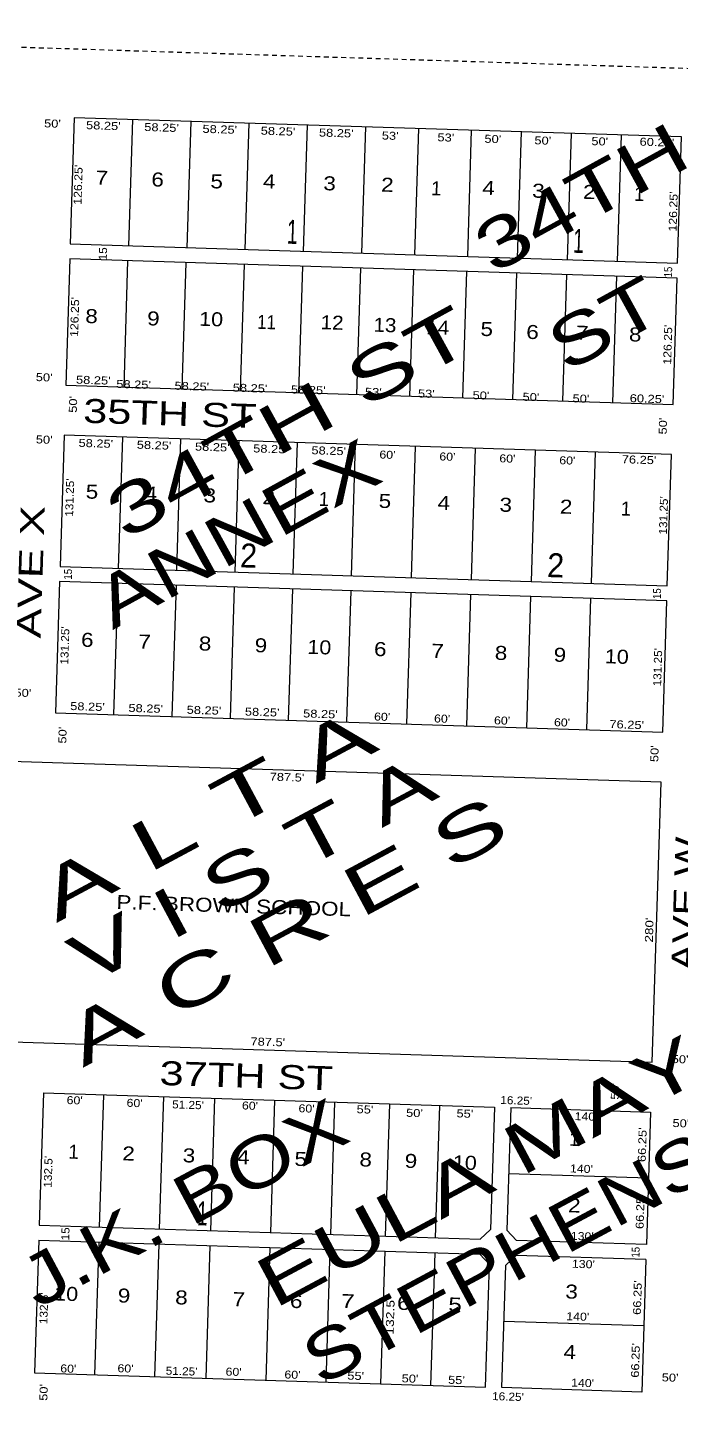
# Model space of a CAD drawing. Extents: x 941784 to 947279, y 7262721 to 7268197.
# Drawn here: x 942634 to 943285, y 7266823 to 7268197 of the extents above; entities that cross this region are included whole.
import ezdxf
from ezdxf.enums import TextEntityAlignment as Align

# ---------------------------------------------------------------- set-up
doc = ezdxf.new("R2010")
doc.units = 0
doc.header["$LTSCALE"] = 3.2
doc.linetypes.add('SHORT_DASHED', pattern=[2.7, 1.5, -1.2])
for name, color, linetype, lineweight in [('1', 7, 'SHORT_DASHED', 13), ('6', 7, 'Continuous', 13), ('7', 7, 'Continuous', 13)]:
    doc.layers.add(name, color=color, linetype=linetype, lineweight=lineweight)
for name, color, linetype in [('10', 7, 'Continuous'), ('11', 7, 'Continuous'), ('15', 7, 'Continuous'), ('19', 7, 'Continuous')]:
    doc.layers.add(name, color=color, linetype=linetype)

msp = doc.modelspace()

# ---------------------------------------------------------------- linework, layer by layer
at = {"layer": '1'}
msp.add_lwpolyline([(941834.991, 7262906.536), (947111.991, 7262739.057), (947279.358, 7268029.074), (941998.977, 7268196.607)], close=True, dxfattribs=at)
at = {"layer": '6'}
for p, q in [((943117.569, 7267117.104), (943113.694, 7266994.664)), ((942645.638, 7266984.464), (943086.667, 7266970.508)), ((943097.452, 7266995.178), (943087.141, 7266985.499)), ((943123.373, 7266984.353), (943113.694, 7266994.664)), ((943086.667, 7266970.508), (943096.345, 7266960.196)), ((943112.587, 7266959.682), (943122.899, 7266969.36)), ((943252.835, 7266965.249), (943122.899, 7266969.36))]:
    msp.add_line(p, q, dxfattribs=at)
for points in [[(942681.143, 7268106.403), (942677.149, 7267980.215), (943284.345, 7267961), (943288.339, 7268087.187)], [(943283.871, 7267946.008), (942676.675, 7267965.223), (942672.682, 7267839.037), (943279.878, 7267819.82)], [(943278.296, 7267769.846), (942671.1, 7267789.061), (942666.949, 7267657.877), (943274.145, 7267638.662)], [(943273.67, 7267623.669), (942666.474, 7267642.885), (942662.323, 7267511.701), (943269.519, 7267492.484)], [(943267.937, 7267442.51), (942480.831, 7267467.418), (942471.975, 7267187.558), (943259.082, 7267162.65)]]:
    msp.add_lwpolyline(points, close=True, dxfattribs=at)
for points in [[(942650.303, 7267131.891), (942646.112, 7266999.456), (943087.141, 7266985.499)], [(942650.303, 7267131.891), (943101.327, 7267117.617), (943097.452, 7266995.178)], [(943117.569, 7267117.104), (943257.499, 7267112.674), (943253.308, 7266980.241), (943123.373, 7266984.353)], [(942645.638, 7266984.464), (942641.446, 7266852.031), (943092.471, 7266837.757), (943096.345, 7266960.196)], [(943252.835, 7266965.249), (943248.642, 7266832.815), (943108.713, 7266837.244), (943112.587, 7266959.682)]]:
    msp.add_lwpolyline(points, dxfattribs=at)
at = {"layer": '7'}
for p, q in [((942739.364, 7268104.56), (942735.37, 7267978.373)), ((942739.364, 7268104.56), (942735.37, 7267978.373)), ((942797.585, 7268102.717), (942793.591, 7267976.53)), ((942797.585, 7268102.717), (942793.591, 7267976.53)), ((942855.805, 7268100.875), (942851.812, 7267974.689)), ((942855.805, 7268100.875), (942851.812, 7267974.689)), ((942914.026, 7268099.033), (942910.033, 7267972.845)), ((942914.026, 7268099.033), (942910.033, 7267972.845)), ((942972.247, 7268097.192), (942968.254, 7267971.004)), ((942972.247, 7268097.191), (942968.254, 7267971.003)), ((942972.247, 7268097.191), (942968.254, 7267971.003)), ((943025.221, 7268095.515), (943021.227, 7267969.328)), ((943025.22, 7268095.514), (943021.227, 7267969.327)), ((943078.194, 7268093.839), (943074.201, 7267967.651)), ((943078.194, 7268093.839), (943074.201, 7267967.651)), ((943078.194, 7268093.838), (943074.201, 7267967.65)), ((943128.169, 7268092.256), (943124.176, 7267966.07)), ((943128.169, 7268092.255), (943124.176, 7267966.069)), ((943178.144, 7268090.675), (943174.151, 7267964.489)), ((943178.144, 7268090.674), (943174.151, 7267964.488)), ((943228.119, 7268089.093), (943224.126, 7267962.907)), ((943228.119, 7268089.092), (943224.126, 7267962.906)), ((942730.902, 7267837.196), (942734.896, 7267963.381)), ((942730.902, 7267837.195), (942734.896, 7267963.38)), ((942789.123, 7267835.352), (942793.117, 7267961.54)), ((942789.123, 7267835.351), (942793.117, 7267961.539)), ((942847.344, 7267833.51), (942851.338, 7267959.696)), ((942847.344, 7267833.509), (942851.337, 7267959.695)), ((942905.565, 7267831.667), (942909.559, 7267957.854)), ((942905.565, 7267831.666), (942909.559, 7267957.853)), ((942963.786, 7267829.826), (942967.779, 7267956.011)), ((942963.786, 7267829.826), (942967.779, 7267956.011)), ((942963.786, 7267829.825), (942967.779, 7267956.01)), ((943016.759, 7267828.149), (943020.754, 7267954.335)), ((943016.759, 7267828.148), (943020.754, 7267954.334)), ((943069.733, 7267826.472), (943073.726, 7267952.659)), ((943069.733, 7267826.471), (943073.726, 7267952.658)), ((943069.733, 7267826.471), (943073.726, 7267952.658)), ((943119.708, 7267824.889), (943123.701, 7267951.077)), ((943119.708, 7267824.889), (943123.701, 7267951.077)), ((943169.684, 7267823.308), (943173.676, 7267949.495)), ((943169.684, 7267823.308), (943173.676, 7267949.495)), ((943219.658, 7267821.727), (943223.651, 7267947.913)), ((943219.658, 7267821.727), (943223.651, 7267947.913)), ((942729.321, 7267787.22), (942725.169, 7267656.035)), ((942729.321, 7267787.219), (942725.169, 7267656.034)), ((942787.542, 7267785.378), (942783.39, 7267654.194)), ((942787.542, 7267785.377), (942783.39, 7267654.193)), ((942845.763, 7267783.535), (942841.611, 7267652.35)), ((942845.763, 7267783.534), (942841.611, 7267652.349)), ((942903.983, 7267781.692), (942899.832, 7267650.508)), ((942903.983, 7267781.691), (942899.832, 7267650.507)), ((942962.205, 7267779.85), (942958.053, 7267648.665)), ((942962.205, 7267779.85), (942958.053, 7267648.665)), ((942962.205, 7267779.849), (942958.053, 7267648.664)), ((943022.174, 7267777.953), (943018.023, 7267646.768)), ((943022.174, 7267777.952), (943018.023, 7267646.767)), ((943082.144, 7267776.054), (943077.993, 7267644.87)), ((943082.144, 7267776.053), (943077.993, 7267644.869)), ((943142.114, 7267774.156), (943137.963, 7267642.972)), ((943142.114, 7267774.155), (943137.963, 7267642.971)), ((943202.084, 7267772.259), (943197.933, 7267641.075)), ((943202.084, 7267772.258), (943197.933, 7267641.074)), ((942724.695, 7267641.043), (942720.543, 7267509.857)), ((942724.695, 7267641.042), (942720.543, 7267509.856)), ((942782.916, 7267639.2), (942778.764, 7267508.016)), ((942782.916, 7267639.199), (942778.764, 7267508.015)), ((942841.138, 7267637.358), (942836.985, 7267506.173)), ((942841.138, 7267637.357), (942836.985, 7267506.172)), ((942899.358, 7267635.515), (942895.207, 7267504.332)), ((942899.357, 7267635.514), (942895.207, 7267504.331)), ((942957.578, 7267633.674), (942953.427, 7267502.489)), ((942957.578, 7267633.674), (942953.427, 7267502.489)), ((942957.578, 7267633.673), (942953.427, 7267502.488)), ((943017.549, 7267631.775), (943013.397, 7267500.591)), ((943017.549, 7267631.774), (943013.397, 7267500.59)), ((943077.518, 7267629.877), (943073.367, 7267498.693)), ((943077.518, 7267629.876), (943073.367, 7267498.692)), ((943137.488, 7267627.98), (943133.337, 7267496.796)), ((943137.488, 7267627.979), (943133.337, 7267496.795)), ((943197.458, 7267626.081), (943193.307, 7267494.897)), ((943197.458, 7267626.08), (943193.307, 7267494.896)), ((942710.273, 7267129.993), (942706.082, 7266997.559)), ((942710.273, 7267129.992), (942706.082, 7266997.558)), ((942770.244, 7267128.095), (942766.052, 7266995.663)), ((942770.244, 7267128.095), (942766.052, 7266995.663)), ((942770.244, 7267128.094), (942766.052, 7266995.662)), ((942821.467, 7267126.474), (942817.276, 7266994.041)), ((942821.467, 7267126.473), (942817.276, 7266994.04)), ((942821.467, 7267126.473), (942817.276, 7266994.04)), ((942881.438, 7267124.576), (942877.246, 7266992.142)), ((942881.438, 7267124.576), (942877.246, 7266992.142)), ((942941.407, 7267122.679), (942937.216, 7266990.245)), ((942941.407, 7267122.678), (942937.216, 7266990.244)), ((942941.407, 7267122.678), (942937.216, 7266990.244)), ((942996.38, 7267120.94), (942992.189, 7266988.505)), ((942996.38, 7267120.94), (942992.189, 7266988.505)), ((942996.38, 7267120.939), (942992.189, 7266988.504)), ((943046.355, 7267119.357), (943042.165, 7266986.924)), ((943046.355, 7267119.356), (943042.165, 7266986.923)), ((943255.403, 7267046.458), (943115.475, 7267050.886)), ((942705.607, 7266982.568), (942701.417, 7266850.133)), ((942705.607, 7266982.567), (942701.417, 7266850.132)), ((942765.577, 7266980.669), (942761.386, 7266848.235)), ((942765.577, 7266980.669), (942761.386, 7266848.235)), ((942765.577, 7266980.668), (942761.386, 7266848.234)), ((942816.802, 7266979.049), (942812.612, 7266846.614)), ((942816.802, 7266979.049), (942812.612, 7266846.614)), ((942816.802, 7266979.048), (942812.612, 7266846.613)), ((942876.772, 7266977.15), (942872.581, 7266844.717)), ((942876.772, 7266977.15), (942872.581, 7266844.717)), ((942876.772, 7266977.149), (942872.581, 7266844.716)), ((942936.742, 7266975.252), (942932.551, 7266842.82)), ((942936.742, 7266975.252), (942932.551, 7266842.82)), ((942936.742, 7266975.251), (942932.551, 7266842.819)), ((942991.715, 7266973.513), (942987.523, 7266841.08)), ((942991.715, 7266973.513), (942987.523, 7266841.08)), ((942991.715, 7266973.512), (942987.523, 7266841.079)), ((943041.689, 7266971.932), (943037.498, 7266839.498)), ((943041.689, 7266971.931), (943037.498, 7266839.497)), ((943250.738, 7266899.031), (943110.808, 7266903.46))]:
    msp.add_line(p, q, dxfattribs=at)

# ---------------------------------------------------------------- texts
at = {"layer": '10'}
for s, width, p in [(' 7', 1.2, (942696.152, 7268039.84)), (' 6', 1.2, (942751.835, 7268038.078)), (' 5', 1.2, (942810.896, 7268036.21)), (' 4', 1.2, (942863.428, 7268036.15)), (' 3', 1.2, (942923.821, 7268034.239)), (' 2', 1.2, (942981.606, 7268032.811)), (' 4', 1.2, (943082.763, 7268029.61)), (' 3', 1.2, (943132.591, 7268026.831)), (' 2', 1.2, (943183.406, 7268025.624)), (' 8', 1.2, (942685.77, 7267901.535)), (' 9', 1.2, (942747.618, 7267899.176)), ('10', 1.15, (942805.867, 7267898.535)), ('11', 0.9, (942863.874, 7267895.497)), ('12', 1.1, (942927.336, 7267895.091)), ('13', 1.1, (942980.154, 7267892.617)), ('14', 1.1, (943032.971, 7267890.145)), (' 5', 1.2, (943080.925, 7267888.63)), (' 6', 1.2, (943126.703, 7267885.667)), (' 7', 1.2, (943176.461, 7267884.893)), (' 8', 1.2, (943229.395, 7267883.218)), (' 5', 1.2, (942686.222, 7267726.059)), (' 4', 1.2, (942745.104, 7267724.195)), (' 3', 1.2, (942803.986, 7267722.331)), (' 2', 1.2, (942862.867, 7267720.468)), (' 5', 1.2, (942979.123, 7267716.79)), (' 4', 1.2, (943038.006, 7267714.926)), (' 3', 1.2, (943099.908, 7267712.967)), (' 2', 1.2, (943160.299, 7267711.055)), (' 6', 1.2, (942681.535, 7267578.006)), (' 7', 1.2, (942738.909, 7267576.191)), (' 8', 1.2, (942799.3, 7267574.281)), (' 9', 1.2, (942855.163, 7267572.513)), ('10', 1.15, (942914.045, 7267570.648)), (' 6', 1.2, (942974.438, 7267568.737)), (' 7', 1.2, (943031.811, 7267566.921)), (' 8', 1.2, (943095.222, 7267564.915)), (' 9', 1.2, (943154.105, 7267563.051)), ('10', 1.15, (943211.478, 7267561.236)), ('P.F. BROWN SCHOOL', 1.2, (942723.177, 7267315.637)), (' 2', 1.2, (942722.791, 7267064.618)), (' 3', 1.2, (942783.182, 7267062.707)), (' 4', 1.2, (942837.535, 7267060.986)), (' 5', 1.2, (942894.908, 7267059.171)), (' 8', 1.2, (942959.877, 7267058.627)), (' 9', 1.2, (943005.171, 7267057.195)), ('10', 1.15, (943059.524, 7267055.474)), (' 2', 1.2, (943168.496, 7267012.707)), ('10', 1.15, (942660.923, 7266924.425)), (' 9', 1.2, (942718.297, 7266922.61)), (' 8', 1.2, (942775.669, 7266920.794)), (' 7', 1.2, (942833.041, 7266918.978)), (' 6', 1.2, (942890.414, 7266917.163)), ('  7', 1.3, (942934.245, 7266917.287)), ('  6', 1.3, (942990.108, 7266915.52)), (' 3', 1.2, (943165.771, 7266926.595)), ('  5', 1.3, (943041.441, 7266913.895)), (' 4', 1.2, (943163.859, 7266866.166))]:
    msp.add_text(s, height=14, rotation=358.187, dxfattribs=dict(at, width=width)).set_placement(p)
for p in [(943032.565, 7268029.193), (943235.525, 7268023.574), (942920.241, 7267718.652), (943222.202, 7267709.096), (943170.6, 7267079.179), (942669.948, 7267066.291)]:
    msp.add_text(' 1', height=14, rotation=358.187, dxfattribs=at).set_placement(p)
for s, width, p in [('1', 0.6, (942904.245, 7267980.209)), ('1', 0.6, (943190.348, 7267971.155)), ('2', 0.95, (942863.656, 7267656.538)), ('2', 0.95, (943170.669, 7267646.823)), ('1', 0.6, (942814.287, 7266999.2))]:
    msp.add_text(s, height=24, rotation=358.187, dxfattribs=dict(at, width=width)).set_placement(p, align=Align.RIGHT)
at = {"layer": '11'}
for s, rotation, width, p in [("50'", 358.187, 1.2, (942659.229, 7268096.576)), ("58.25'", 358.187, 1.2, (942710.13, 7268094.51)), ("58.25'", 358.187, 1.2, (942768.352, 7268092.667)), ("58.25'", 358.187, 1.2, (942826.572, 7268090.826)), ("58.25'", 358.187, 1.2, (942884.793, 7268088.983)), ("58.25'", 358.187, 1.2, (942943.013, 7268087.14)), ("53'", 358.187, 1.2, (942996.924, 7268084.442)), ("53'", 358.187, 1.2, (943052.566, 7268082.68)), ("50'", 358.187, 1.2, (943099.552, 7268081.193)), ("50'", 358.187, 1.2, (943149.527, 7268079.612)), ("50'", 358.187, 1.2, (943206.474, 7268078.804)), ("60.25'", 358.187, 1.2, (943263.616, 7268077.987)), ("126.25'", 88.187, 1.15, (942688.999, 7268039.277)), ("126.25'", 88.187, 1.15, (943283.997, 7268012.505)), ('15', 88.187, 0.9, (943278.964, 7267952.057)), ("126.25'", 88.187, 1.15, (942685.565, 7267907.137)), ("126.25'", 88.187, 1.15, (943278.548, 7267879.435)), ("50'", 358.187, 1.2, (942650.966, 7267842.99)), ("58.25'", 358.187, 1.2, (942700.094, 7267840.146)), ("58.25'", 358.187, 1.2, (942740.37, 7267835.893)), ("58.25'", 358.187, 1.2, (942798.591, 7267834.051)), ("58.25'", 358.187, 1.2, (942856.812, 7267832.209)), ("58.25'", 358.187, 1.2, (942915.032, 7267830.366)), ("53'", 358.187, 1.2, (942980.142, 7267828.305)), ("50'", 88.187, 1.2, (942683.906, 7267819.769)), ("53'", 358.187, 1.2, (943033.114, 7267826.629)), ("50'", 358.187, 1.2, (943087.715, 7267824.901)), ("50'", 358.187, 1.2, (943137.69, 7267823.32)), ("50'", 358.187, 1.2, (943187.665, 7267821.738)), ("60.25'", 358.187, 1.2, (943253.775, 7267821.632)), ("50'", 88.187, 1.2, (943273.695, 7267798.125)), ("50'", 358.187, 1.2, (942650.98, 7267780.723)), ("58.25'", 358.187, 1.2, (942702.624, 7267776.962)), ("58.25'", 358.187, 1.2, (942760.845, 7267775.12)), ("58.25'", 358.187, 1.2, (942819.066, 7267773.279)), ("58.25'", 358.187, 1.2, (942877.287, 7267771.435)), ("58.25'", 358.187, 1.2, (942935.508, 7267769.593)), ("60'", 358.187, 1.15, (942994.172, 7267765.604)), ("60'", 358.187, 1.15, (943054.142, 7267763.707)), ("60'", 358.187, 1.15, (943114.111, 7267761.809)), ("60'", 358.187, 1.15, (943174.081, 7267759.911)), ("76.25'", 358.187, 1.2, (943245.814, 7267760.619)), ("131.25'", 88.187, 1.1, (942680.562, 7267726.627)), ("131.25'", 88.187, 1.1, (943274.294, 7267708.83)), ('15', 88.187, 0.9, (942678.886, 7267650.015)), ('15', 88.187, 0.9, (943267.802, 7267630.63)), ("131.25'", 88.187, 1.1, (942675.74, 7267578.852)), ("131.25'", 88.187, 1.1, (943268.5, 7267557.113)), ("50'", 358.187, 1.2, (942629.688, 7267527.646)), ("58.25'", 358.187, 1.2, (942694.3, 7267513.928)), ("58.25'", 358.187, 1.2, (942752.521, 7267512.086)), ("58.25'", 358.187, 1.2, (942810.742, 7267510.242)), ("58.25'", 358.187, 1.2, (942868.962, 7267508.4)), ("58.25'", 358.187, 1.2, (942927.183, 7267506.557)), ("60'", 358.187, 1.15, (942988.864, 7267503.76)), ("60'", 358.187, 1.15, (943048.834, 7267501.862)), ("60'", 358.187, 1.15, (943108.804, 7267499.964)), ("60'", 358.187, 1.15, (943168.774, 7267498.067)), ("50'", 88.187, 1.2, (942673.389, 7267489.182)), ("76.25'", 358.187, 1.2, (943233.465, 7267495.871)), ("50'", 88.187, 1.2, (943265.319, 7267470.672)), ("787.5'", 358.187, 1.2, (942893.764, 7267443.376)), ("280'", 88.187, 1.25, (943260.046, 7267294.459)), ("787.5'", 358.187, 1.2, (942874.58, 7267178.781)), ("50'", 358.187, 1.2, (943286.824, 7267161.452)), ("50'", 88.187, 1.2, (943225.852, 7267133.267)), ("60'", 358.187, 1.15, (942681.463, 7267120.439)), ("60'", 358.187, 1.15, (942741.412, 7267117.697)), ("51.25'", 358.187, 1.1, (942794.778, 7267115.883)), ("60'", 358.187, 1.15, (942856.769, 7267115.038)), ("16.25'", 358.187, 1.1, (943122.928, 7267120.254)), ("60'", 358.187, 1.15, (942913.296, 7267112.255)), ("55'", 358.187, 1.2, (942971.725, 7267111.276)), ("50'", 358.187, 1.2, (943021.208, 7267107.725)), ("55'", 358.187, 1.2, (943071.627, 7267107.121)), ("140'", 358.187, 1.15, (943192.786, 7267104.28)), ("66.25'", 88.187, 1.2, (943253.06, 7267079.844)), ("50'", 358.187, 1.2, (943287.606, 7267097.48)), ("132.5'", 88.187, 1.1, (942659.044, 7267052.802)), ("140'", 358.187, 1.15, (943188.155, 7267052.003)), ("66.25'", 88.187, 1.2, (943250.942, 7267012.919)), ("130'", 358.187, 1.15, (943189.019, 7266984.65)), ('15', 88.187, 0.9, (943246.442, 7266972.453)), ("130'", 358.187, 1.15, (943190.095, 7266956.738)), ("66.25'", 88.187, 1.2, (943248.226, 7266927.102)), ("132.5'", 88.187, 1.1, (942654.73, 7266916.442)), ("140'", 358.187, 1.15, (943184.491, 7266904.318)), ("66.25'", 88.187, 1.2, (943246.238, 7266864.291)), ("60'", 358.187, 1.15, (942675.109, 7266852.265)), ("60'", 358.187, 1.15, (942732.283, 7266852.442)), ("51.25'", 358.187, 1.1, (942788.34, 7266849.694)), ("60'", 358.187, 1.15, (942840.409, 7266849.019)), ("60'", 358.187, 1.15, (942899.214, 7266846.165)), ("55'", 358.187, 1.2, (942962.454, 7266845.032)), ("50'", 358.187, 1.2, (943016.779, 7266842.319)), ("55'", 358.187, 1.2, (943063.202, 7266840.85)), ("50'", 358.187, 1.2, (943276.829, 7266843.288)), ("50'", 88.187, 1.2, (942654.475, 7266832.323)), ("140'", 358.187, 1.15, (943189.324, 7266837.997)), ("16.25'", 358.187, 1.1, (943114.702, 7266824.319))]:
    msp.add_text(s, height=8, rotation=rotation, dxfattribs=dict(at, width=width)).set_placement(p, align=Align.CENTER)
for s, width, p in [('15', 1.1, (942714.015, 7267976.799)), ('15', 1.1, (942676.47, 7266997.353)), ("132.5'", 1.3, (943001.607, 7266927.429))]:
    msp.add_text(s, height=8, rotation=88.187, dxfattribs=dict(at, width=width)).set_placement(p, align=Align.RIGHT)
at = {"layer": '15'}
for s, rotation, width, p in [('34TH', 28.767, 1.4, (943200.123, 7268004.627)), ('ST', 28.767, 1.35, (943223.505, 7267878.863)), ('34TH ST', 28.767, 1.5, (942907.636, 7267780.301)), ('ANNEX', 28.767, 1.35, (942855.837, 7267669.071)), ('A L T A', 28.187, 1.65, (942825.391, 7267388.338)), ('  V I S T A ', 28.187, 1.5, (942858.455, 7267326.636)), (' A C R E S', 28.187, 1.6, (942891.519, 7267264.939)), ('EULA MAY', 28.187, 1.45, (943097.424, 7267031.369)), ('J.K. BOX', 28.187, 1.3, (942801.985, 7267000.004)), ('STEPHENS', 28.187, 1.25, (943125.816, 7266944.504))]:
    msp.add_text(s, height=50, rotation=rotation, dxfattribs=dict(at, width=width)).set_placement(p, align=Align.CENTER)
at = {"layer": '19'}
for s, rotation, width, p in [('35TH ST', 358.187, 1.35, (942776.434, 7267798.892)), ('AVE X', 88.187, 1.4, (942649.57, 7267652.023)), ('AVE W', 88.187, 1.3, (943304.266, 7267320.186)), ('37TH ST', 358.187, 1.35, (942852.825, 7267137.002))]:
    msp.add_text(s, height=24, rotation=rotation, dxfattribs=dict(at, width=width)).set_placement(p, align=Align.CENTER)

doc.saveas('drawing.dxf')
